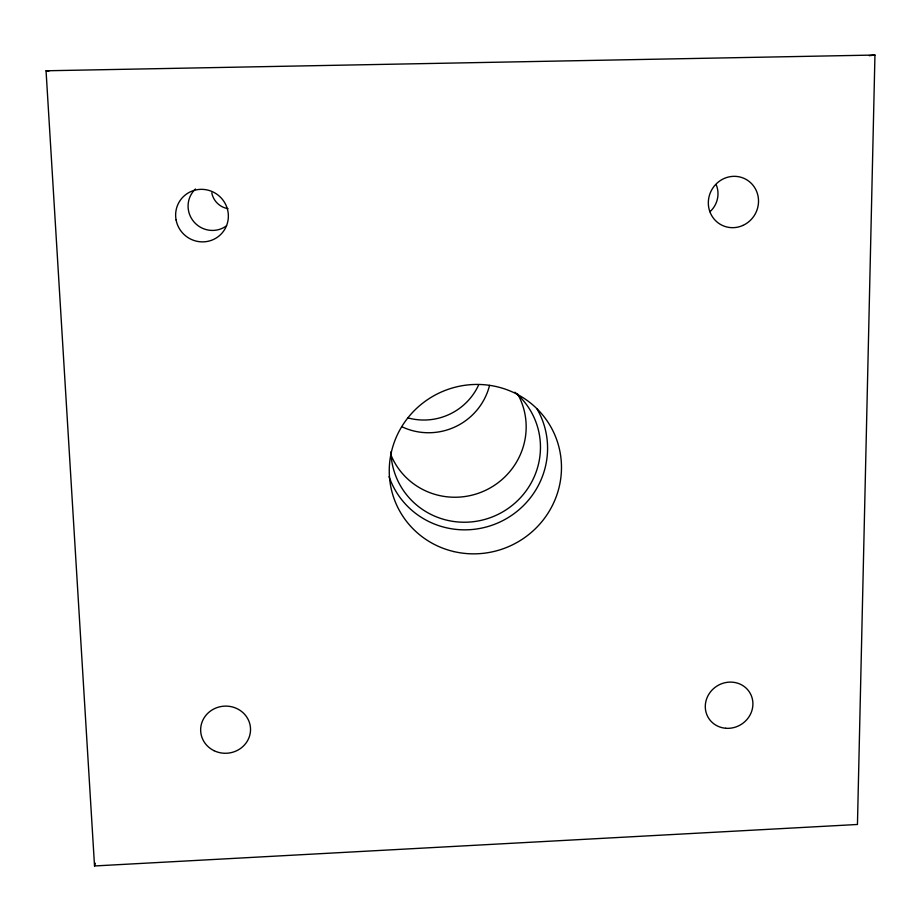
<?xml version="1.0" encoding="UTF-8"?>
<svg xmlns="http://www.w3.org/2000/svg" width="921" height="921" viewBox="0 0 921 921"><rect width="100%" height="100%" fill="white"/><g stroke="black" fill="none" stroke-linecap="round" stroke-linejoin="round"><path stroke-width="1.38" d="M874.95 55.041L857.451 824.479L94.529 865.959L46.05 70.779L874.95 55.041L869.228 55.674M94.529 865.959L95.312 863.242M46.05 70.779L48.813 71.274M514.897 392.208A75.108 73.369 -25.2 0 1 497.501 514.655A75.108 73.369 -25.2 0 1 390.907 451.854M517.729 394.096A70.433 68.983 -25.2 0 1 485.436 490.386A70.433 68.983 -25.2 0 1 390.585 454.076M228.04 208.676A19.502 19.145 45.5 0 1 211.772 192.823M489.558 385.392A62.34 61.5 -25.2 0 1 402.063 426.837M478.54 385.185A59.807 59.071 -25.2 0 1 407.807 417.858M716.285 184.879A23.543 22.703 -63.2 0 1 709.953 211.738M226.601 225.749A24.119 23.658 41.6 0 1 193.847 221.765A24.119 23.658 41.6 0 1 195.471 189.001M536.978 408.855A81.716 79.816 -25.2 0 1 499.401 522.265A81.716 79.816 -25.2 0 1 389.065 476.606M176.084 219.946A26.582 26.053 39.7 0 0 219.186 235.868A26.582 26.053 39.7 0 0 210.725 190.992A26.582 26.053 39.7 0 0 176.084 219.946M742.867 225.449A25.903 24.867 -61.9 0 0 748.842 181.218A25.903 24.867 -61.9 0 0 708.56 199.339A25.903 24.867 -61.9 0 0 742.867 225.449M214.006 750.673A24.959 23.589 -4.1 0 0 250.512 728.546A24.959 23.589 -4.1 0 0 212.244 709.861A24.959 23.589 -4.1 0 0 214.006 750.673M725.656 728.258A24.222 22.691 -31.6 0 0 751.225 695.436A24.222 22.691 -31.6 0 0 710.413 691.97A24.222 22.691 -31.6 0 0 725.656 728.258M453.765 551.552A86.516 84.306 -25.2 0 0 558.356 444.901A86.516 84.306 -25.2 0 0 413.955 410.973A86.516 84.306 -25.2 0 0 453.765 551.552"/></g></svg>
